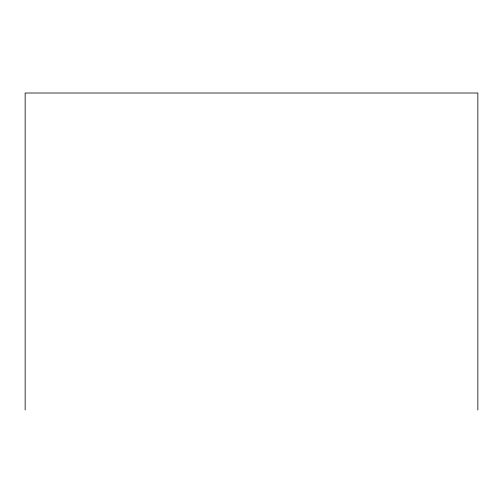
<?xml version="1.0" encoding="UTF-8"?>
<svg xmlns="http://www.w3.org/2000/svg" width="503" height="503" viewBox="0 0 503 503"><rect width="100%" height="100%" fill="white"/><g stroke="black" fill="none" stroke-linecap="round" stroke-linejoin="round"><path stroke-width="0.75" d="M477.85 409.989L477.85 93.011L25.15 93.011L25.15 409.989"/></g></svg>
